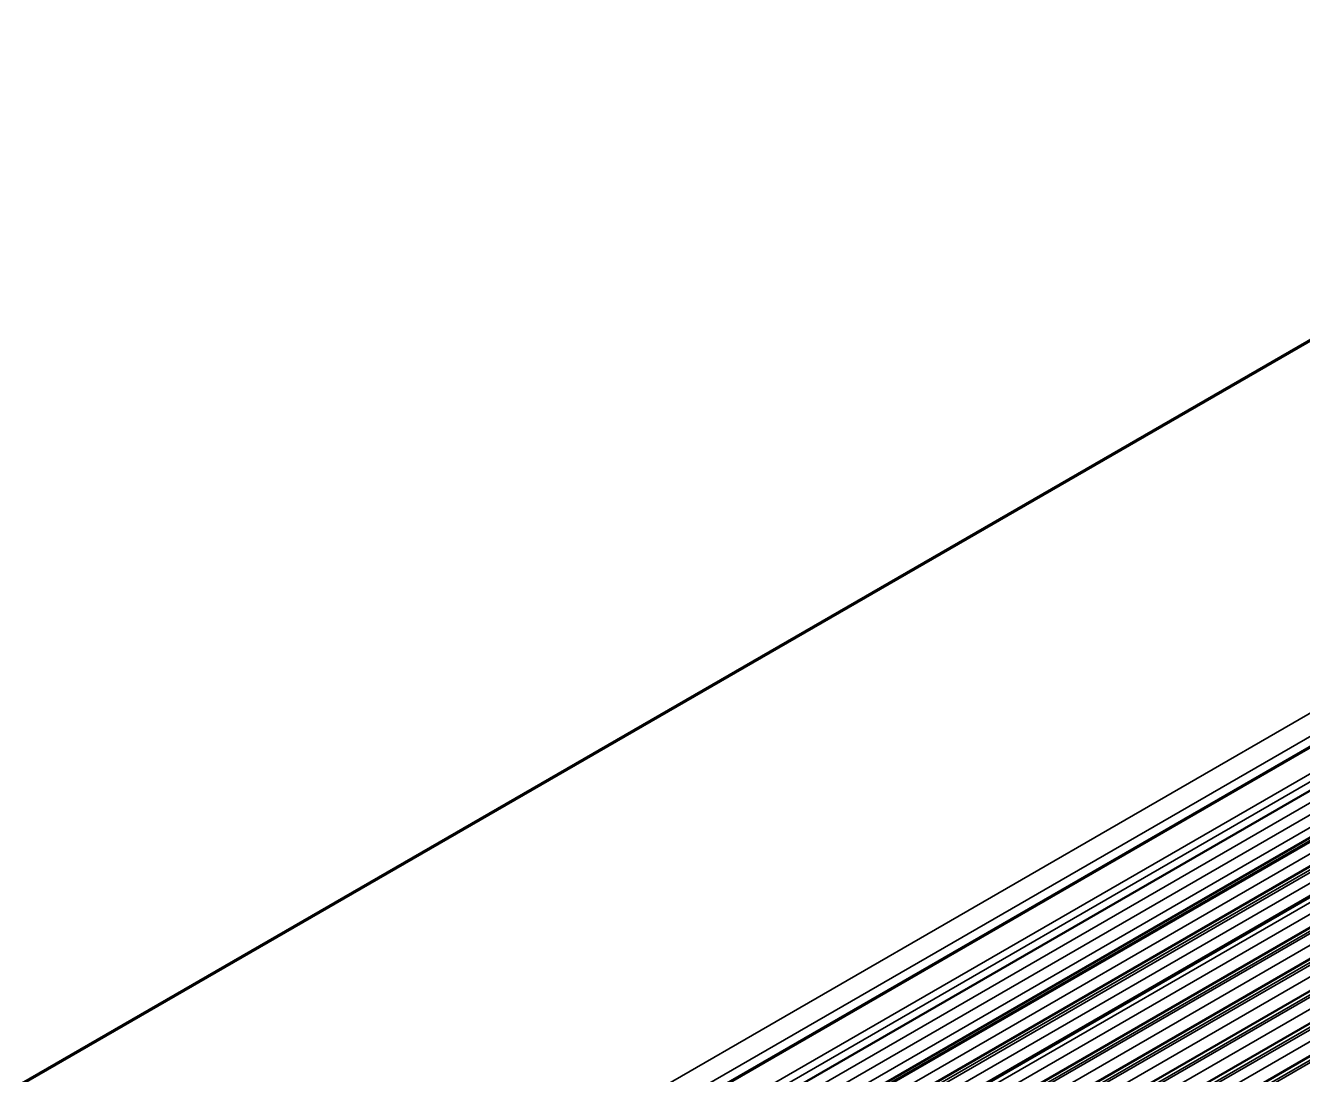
# Model space of a CAD drawing. Header units: millimetres. Extents: x 0 to 3000, y 0 to 3000.
# Drawn here: x 877 to 998.9, y 900.9 to 1001.1 of the extents above; entities that cross this region are included whole.
import ezdxf

# ---------------------------------------------------------------- set-up
doc = ezdxf.new("R2010")
doc.units = ezdxf.units.MM
doc.layers.add('Visible (ANSI)', color=7, linetype='Continuous', lineweight=50)
doc.layers.add('Visible Narrow (ANSI)', color=7, linetype='Continuous', lineweight=35)

msp = doc.modelspace()

# ---------------------------------------------------------------- linework, layer by layer
at = {"layer": 'Visible (ANSI)'}
for p, q in [((345.9632, 593.633), (1051.6558, 1001.0647)), ((1051.4966, 1000.8767), (345.804, 593.4449)), ((1054.0235, 963.5751), (346.9168, 555.3268)), ((1053.3424, 958.9823), (346.5633, 550.9233)), ((1053.0309, 954.2989), (346.2936, 546.2639)), ((1052.9137, 951.4911), (346.1809, 543.4588)), ((1052.8443, 948.5341), (345.9653, 540.4174)), ((1052.8455, 948.6208), (346.1149, 540.5897)), ((1052.8285, 945.5993), (346.1933, 537.6233)), ((1052.8648, 942.6194), (346.2588, 534.6602)), ((1052.9531, 939.6247), (346.3639, 531.6753)), ((1053.0925, 936.6155), (346.5087, 528.6691)), ((1053.3085, 933.6072), (346.6931, 525.6426))]:
    msp.add_line(p, q, dxfattribs=at)
at = {"layer": 'Visible Narrow (ANSI)'}
for p, q in [((345.9786, 557.9682), (1051.6712, 965.4)), ((346.8153, 555.1406), (1053.922, 963.3889)), ((1052.7139, 963.7976), (347.0214, 556.3658)), ((1053.5356, 960.7015), (346.6113, 552.5585)), ((1053.4167, 959.8507), (346.7814, 551.873)), ((1053.2474, 957.7684), (346.6102, 549.7913)), ((1053.1632, 956.5664), (346.6631, 548.6683)), ((1053.0847, 955.2933), (346.7163, 547.4713)), ((1053.01, 953.8778), (346.0826, 545.733)), ((1053.0175, 954.0303), (346.0947, 545.8883)), ((1052.9584, 952.7112), (346.416, 544.7888)), ((1052.9037, 951.176), (345.979, 543.0329)), ((1052.8953, 950.8947), (345.977, 542.7552)), ((1052.8687, 949.8644), (346.296, 541.9245)), ((1052.8376, 948.0136), (345.9661, 539.9012)), ((1052.829, 946.8831), (346.3332, 538.9876)), ((1052.83, 945.2597), (345.9923, 537.1666)), ((1052.8313, 945.0405), (345.9946, 536.9483)), ((1052.8426, 943.9149), (346.3715, 536.0336)), ((1052.8724, 942.2743), (346.0585, 534.1947)), ((1052.8776, 942.0526), (346.0628, 533.9731)), ((1052.9083, 940.9314), (346.4496, 533.0572)), ((1052.9672, 939.2632), (346.163, 531.1896)), ((1052.9762, 939.0403), (346.1724, 530.967)), ((1053.0253, 937.9329), (346.5674, 530.0592)), ((1053.1131, 936.2446), (346.3084, 528.1707)), ((1053.126, 936.0202), (346.3208, 527.946)), ((1053.1929, 934.9197), (346.7249, 527.0402)), ((1053.3524, 933.2365), (346.4936, 525.1313)), ((1053.3786, 933.016), (346.5089, 524.9047))]:
    msp.add_line(p, q, dxfattribs=at)

doc.saveas('drawing.dxf')
